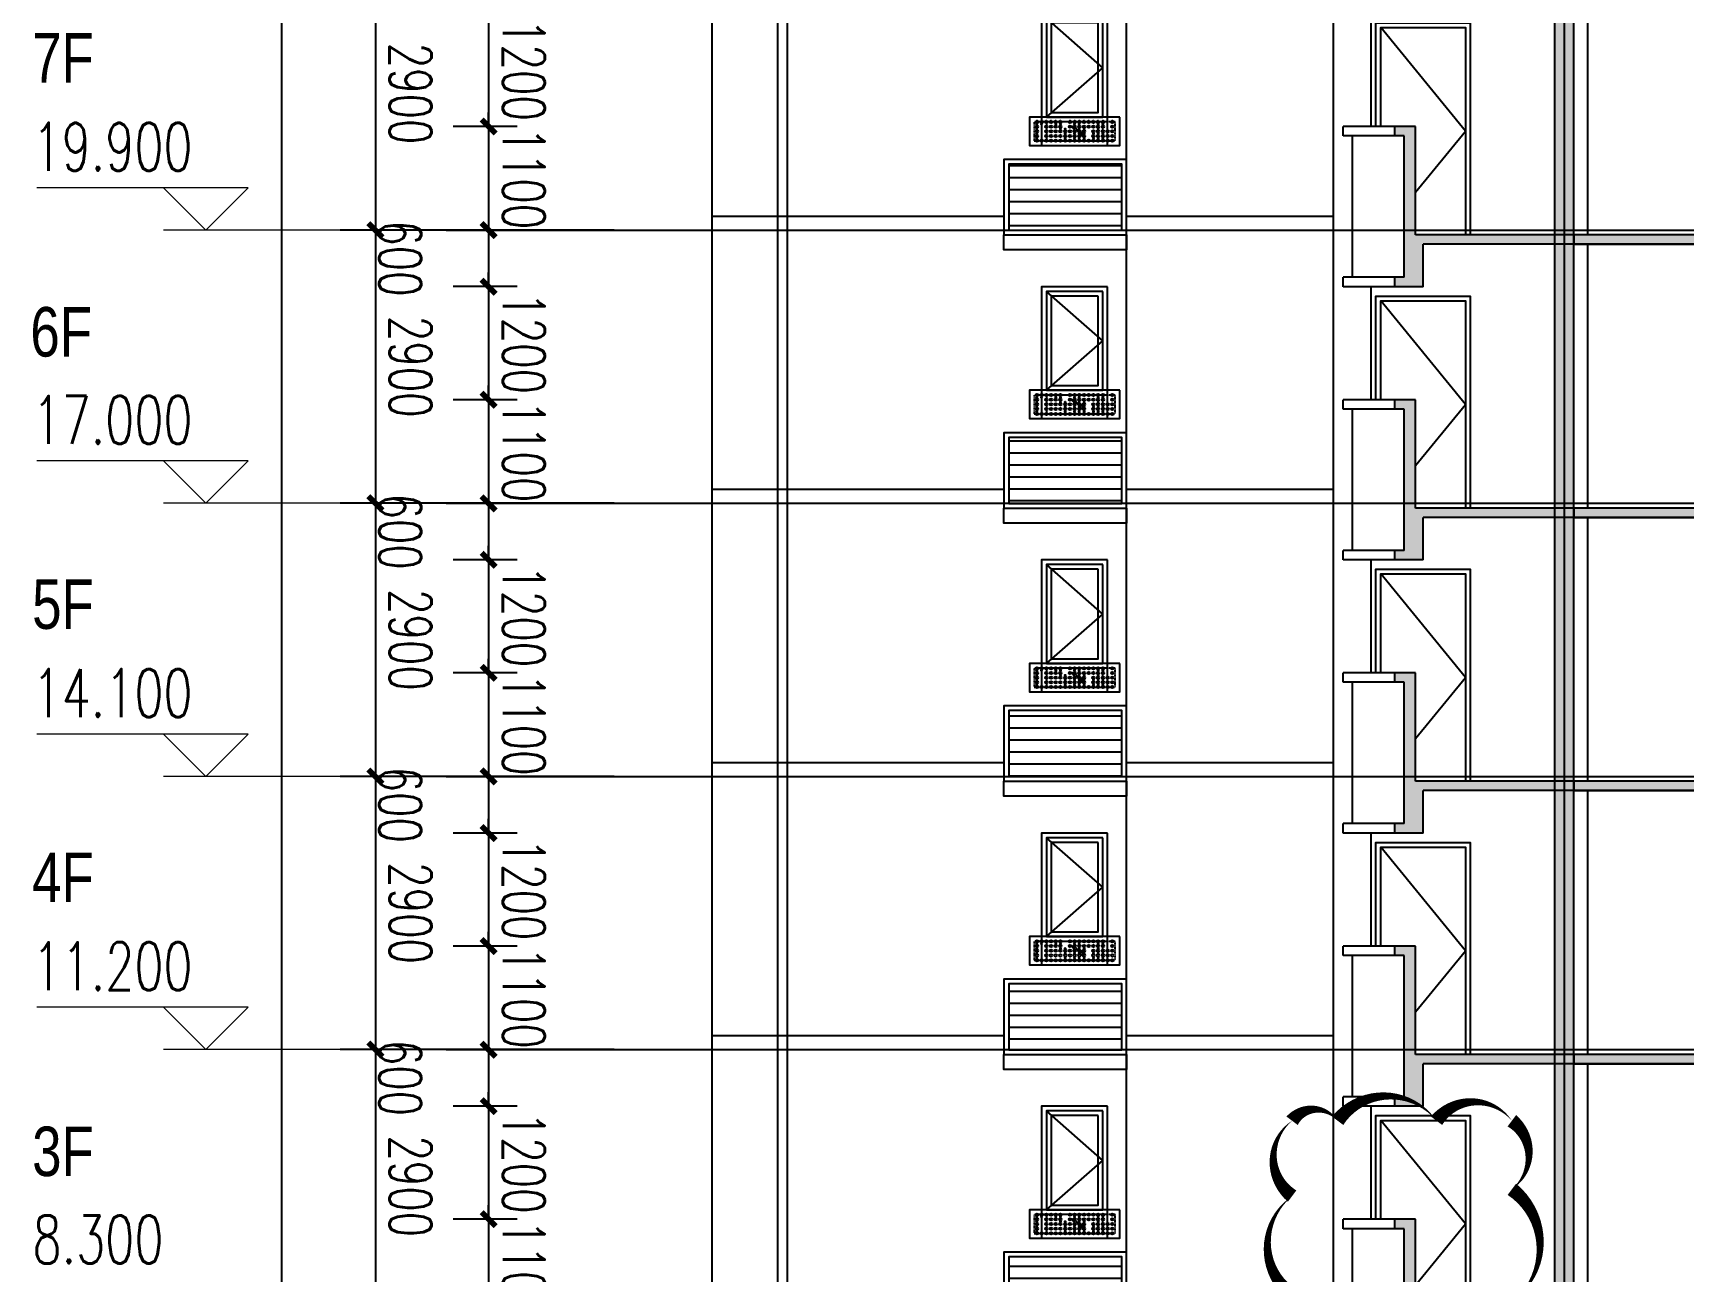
# Model space of a CAD drawing. Header units: millimetres. Extents: x 43 to 235305, y 0 to 139712.
# Drawn here: x 179896 to 197424, y 21548 to 34701 of the extents above; entities that cross this region are included whole.
import ezdxf

# ---------------------------------------------------------------- set-up
doc = ezdxf.new("R2010")
doc.units = ezdxf.units.MM
doc.linetypes.add('DASH', pattern=[0.35, 0.25, -0.1])
doc.linetypes.add('DOTE', pattern=[2.42, 2, -0.2, 0.02, -0.2])
for name, color, linetype in [('$0$A-DRWD', 4, 'Continuous'), ('A-AXIS', 1, 'DOTE'), ('A-AXIS-DIMS', 3, 'Continuous'), ('A-CLOS', 5, 'Continuous'), ('A-DRWD-DIMS', 144, 'Continuous'), ('A-ELEV-DRWD', 130, 'Continuous'), ('A-ELEV-HRAL', 165, 'Continuous'), ('A-ELEV-LINE', 30, 'Continuous'), ('A-ELEV-LINE1', 33, 'Continuous'), ('A-ELEV-LINE2', 55, 'Continuous'), ('A-ELEV-OPEN', 253, 'Continuous'), ('A-ELEV-PATT', 55, 'Continuous'), ('A-ELEV-SHUT', 215, 'Continuous'), ('A-HATH', 8, 'Continuous'), ('A-HATH1', 251, 'Continuous'), ('A-OVER', 21, 'Continuous'), ('A-ROOM-NAME', 255, 'Continuous'), ('A-WALL', 2, 'Continuous'), ('AXIS', 3, 'Continuous'), ('PUB_TEXT', 7, 'Continuous'), ('S_A-FLOR-STR', 3, 'Continuous'), ('S_STAIR', 2, 'Continuous'), ('Sun', 138, 'Continuous')]:
    doc.layers.add(name, color=color, linetype=linetype)
doc.layers.add('DIM_MODI', color=6, linetype='Continuous', plot=False)
doc.styles.add('_TCH_DIM', font='SIMPLEX', dxfattribs={"bigfont": 'GBCBIG'})
doc.styles.add('_TCH_DIM_T3', font='SIMPLEX', dxfattribs={"width": 0.705882, "bigfont": 'GBCBIG'})
doc.styles.add('ZBHZ', font='zbxw.shx', dxfattribs={"width": 0.7, "bigfont": 'zbhz.shx'})
doc.dimstyles.new('_TCH_ARCH&&150', dxfattribs={"dimtxt": 446.25, "dimasz": 150, "dimexe": 375, "dimexo": 450, "dimgap": 150, "dimtad": 1, "dimdec": 0, "dimzin": 0, "dimdsep": 46, "dimtxsty": '_TCH_DIM_T3', "dimblk": 'ARCHTICK', "dimcen": 0.09, "dimclrt": 7, "dimazin": 2, "dimtfac": 1, "dimtdec": 0, "dimtix": 1, "dimtmove": 2, "dimatfit": 3, "dimfxl": 1, "dimtolj": 1, "dimtzin": 0, "dimarcsym": 0})

# ---------------------------------------------------------------- blocks, each defined once
blk = doc.blocks.new('A$C72E812A2')
at = {"layer": 'A-ELEV-PATT'}
h = blk.add_hatch(dxfattribs=at)
h.set_pattern_fill('ANSI31', color=256, scale=80, angle=315, style=0)
h.set_pattern_definition([(360, (97521.56, -76693.15), (4e-14, 127), [])])
h.paths.add_polyline_path([(1250, 150), (50, 150), (50, 850), (1250, 850)])
at = {"layer": 'A-ELEV-LINE'}
blk.add_lwpolyline([(0, 100), (0, -60), (1300, -60), (1300, 100)], close=True, dxfattribs=at)
at = {"layer": 'A-ELEV-SHUT'}
for points in [[(1300, 100), (0, 100), (0, 900), (1300, 900)], [(1250, 150), (50, 150), (50, 850), (1250, 850)]]:
    blk.add_lwpolyline(points, close=True, dxfattribs=at)
blk = doc.blocks.new('GGGG')
at = {"layer": 'A-ELEV-OPEN'}
for p, q in [((-176, -227), (0, 0)), ((-128, -96), (-220, -215)), ((-48, -132), (44, -12))]:
    blk.add_line(p, q, dxfattribs=at)
blk = doc.blocks.new('A$C482258D9')
at = {"layer": '$0$A-DRWD', "linetype": 'DASH'}
for points in [[(650, -300), (1300, -300), (1300, 1000), (650, 1000)], [(700, -250), (1250, -250), (1250, 950), (700, 950)]]:
    blk.add_lwpolyline(points, close=True, dxfattribs=at)
at = {"layer": 'A-ELEV-HRAL'}
for p, q in [((600, 570), (1350, 570)), ((600, 550), (1350, 550)), ((640, 550), (640, -350)), ((660, 550), (660, -350)), ((770, 550), (770, -350)), ((790, 550), (790, -350)), ((900, 550), (900, -350)), ((920, 550), (920, -350)), ((1030, 550), (1030, -350)), ((1050, 550), (1050, -350)), ((1160, 550), (1160, -350)), ((1180, 550), (1180, -350)), ((1290, 550), (1290, -350)), ((1310, 550), (1310, -350))]:
    blk.add_line(p, q, dxfattribs=at)
at = {"layer": 'A-ELEV-LINE1', "linetype": 'DASH'}
blk.add_lwpolyline([(600, -350), (1350, -350), (1350, 1050), (600, 1050)], close=True, dxfattribs=at)
blk = doc.blocks.new('A$C26D120F1')
blk.add_circle((0, 0), 12.5)
blk = doc.blocks.new('A$C1EB953EE')
at = {"layer": 'Sun'}
for p, q in [((960, 250), (0, 250)), ((960, -50), (960, 250))]:
    blk.add_line(p, q, dxfattribs=at)
blk.add_lwpolyline([(960, 250), (0, 250), (0, -50), (960, -50)], close=True, dxfattribs=at)
at = {"layer": 'Sun', "color": 8, "linetype": 'DASH', "ltscale": 0.2}
blk.add_lwpolyline([(910, 200), (50, 200), (50, 0), (910, 0)], close=True, dxfattribs=at)
at = {"layer": 'Sun'}
for centre in [(80, 175), (130, 175), (280, 175), (330, 175), (480, 175), (530, 175), (730, 175), (780, 175), (80, 125), (80, 75), (80, 25), (330, 125), (380, 125), (380, 75), (380, 25), (480, 75), (480, 25), (530, 125), (530, 75), (530, 25), (580, 125), (580, 75), (580, 25), (680, 75), (680, 25), (730, 125), (730, 75), (730, 25), (780, 75), (780, 25)]:
    blk.add_circle(centre, 5, dxfattribs=at)
for p in [(80, 200), (130, 200), (180, 200), (230, 200), (280, 200), (330, 200), (430, 200), (480, 200), (530, 200), (580, 200), (630, 200), (680, 200), (730, 200), (780, 200), (880, 200), (80, 150), (80, 100), (80, 50), (80, 0), (130, 0), (180, 150), (180, 100), (180, 50), (180, 0), (230, 150), (230, 100), (230, 50), (230, 0), (280, 150), (280, 100), (280, 50), (280, 0), (330, 150), (330, 100), (330, 50), (330, 0), (380, 100), (380, 50), (380, 0), (430, 150), (430, 100), (430, 50), (430, 0), (480, 150), (480, 100), (480, 50), (480, 0), (530, 150), (530, 100), (530, 50), (530, 0), (580, 150), (580, 100), (580, 50), (580, 0), (630, 150), (630, 0), (680, 150), (680, 100), (680, 50), (680, 0), (730, 150), (730, 100), (730, 50), (730, 0), (780, 150), (780, 100), (780, 50), (780, 0), (830, 100), (830, 50), (830, 0), (880, 150), (880, 100), (880, 50), (880, 0)]:
    blk.add_blockref('A$C26D120F1', p, dxfattribs=at)
blk = doc.blocks.new('150pmbzd')
at = {"layer": 'A-HATH'}
for points in [[(923307, 4639), (922157, 4639), (922157, 4739), (923507, 4739), (923507, 4669), (923507, 4589), (923507, 4439), (923307, 4439)], [(923307, 1839), (923507, 1839), (923507, 2030), (923767, 2030), (923767, 2200), (924027, 2200), (924027, 2371), (924287, 2371), (924287, 2542), (924547, 2542), (924547, 2712), (924807, 2712), (924807, 2883), (925067, 2883), (925067, 3053), (925327, 3053), (925327, 3224), (925587, 3224), (925587, 3395), (925847, 3395), (925847, 3565), (926107, 3565), (926107, 3736), (926367, 3736), (926367, 3906), (926627, 3906), (926627, 4077), (926887, 4077), (926887, 4247), (927147, 4247), (927147, 4418), (927407, 4418), (927407, 4589), (927667, 4589), (927667, 4669), (927667, 4739), (927867, 4739), (927867, 4439), (927658, 4439), (923507, 1716), (923507, 1539), (923307, 1539)], [(927867, 4739), (929157, 4739), (929157, 4639), (927867, 4639)], [(929157, 4739), (929357, 4739), (929357, 1839), (929157, 1839)], [(930757, 1839), (930837, 1839), (930837, 2989), (931057, 2989), (931057, 2889), (930957, 2889), (930957, 1389), (931057, 1389), (931057, 1289), (930757, 1289)], [(920957, 1839), (923307, 1839), (923307, 1739), (920957, 1739)], [(930807, 1739), (927867, 1739), (927867, 1539), (927667, 1539), (927667, 1839), (930807, 1839)]]:
    blk.add_hatch(color=256, dxfattribs=at).paths.add_polyline_path(points)
at = {"layer": 'A-CLOS'}
for p, q in [((929357, 1839), (929357, 4739)), ((930837, 2989), (931057, 2989)), ((930837, 1839), (930837, 2989)), ((931057, 2889), (931057, 2989)), ((930957, 1389), (930957, 2889)), ((930957, 2889), (931057, 2889)), ((927667, 1839), (930837, 1839)), ((930757, 1289), (930757, 1739)), ((930757, 1289), (931057, 1289)), ((930957, 1389), (931057, 1389)), ((931057, 1289), (931057, 1389))]:
    blk.add_line(p, q, dxfattribs=at)
for points in [[(922157, 4639), (923307, 4639), (923307, 4439), (923507, 4439), (923507, 4739), (922157, 4739)], [(929157, 1839), (929157, 4739)], [(927667, 1839), (927667, 1539), (927867, 1539), (927867, 1739), (930757, 1739)]]:
    blk.add_lwpolyline(points, dxfattribs=at)
for points in [[(927867, 4739), (929157, 4739), (929157, 4639), (927867, 4639)], [(920957, 1839), (923307, 1839), (923307, 1739), (920957, 1739)]]:
    blk.add_lwpolyline(points, close=True, dxfattribs=at)
at = {"layer": 'A-ELEV-DRWD'}
blk.add_lwpolyline([(931207, 2989), (931207, 4039), (930307, 4039), (930307, 1839)], dxfattribs=at)
for points in [[(934157, 4139), (934757, 4139), (934757, 3089), (934157, 3089)], [(934207, 4089), (934707, 4089), (934707, 3139), (934207, 3139)], [(934157, 3039), (934757, 3039), (934757, 2839), (934157, 2839)]]:
    blk.add_lwpolyline(points, close=True, dxfattribs=at)
at = {"layer": 'A-ELEV-HRAL'}
for p, q in [((923313, 2876), (927665, 5690)), ((923346, 2825), (927697, 5639))]:
    blk.add_line(p, q, dxfattribs=at)
at = {"layer": 'A-ELEV-HRAL', "linetype": 'DASH'}
for p, q in [((927679, 2922), (923477, 5679)), ((927712, 2973), (923510, 5729))]:
    blk.add_line(p, q, dxfattribs=at)
at = {"layer": 'A-ELEV-HRAL'}
for centre, start, end in [((923494, 5704), 56.7308, 236.7308), ((927681, 5664), 302.8858, 122.8858), ((923329, 2851), 122.8858, 302.8858), ((927695, 2948), 236.7308, 56.7308)]:
    blk.add_arc(centre, 30, start, end, dxfattribs=at)
at = {"layer": 'A-ELEV-LINE1'}
for p, q in [((923507, 1839), (923507, 4439)), ((927667, 1839), (927667, 4439)), ((931307, 2989), (931307, 4189)), ((931707, 1289), (931707, 4189)), ((931057, 2989), (931607, 2989)), ((931607, 2889), (931607, 2989)), ((931057, 2889), (931607, 2889)), ((931507, 1389), (931507, 2889)), ((931057, 1389), (931607, 1389)), ((931057, 1289), (931607, 1289)), ((931607, 1289), (931607, 1389))]:
    blk.add_line(p, q, dxfattribs=at)
for points in [[(929007, 1839), (929007, 4639)], [(931257, 2989), (931257, 4089), (930257, 4089), (930257, 1839)]]:
    blk.add_lwpolyline(points, dxfattribs=at)
blk.add_lwpolyline([(934107, 4189), (934807, 4189), (934807, 2789), (934107, 2789)], close=True, dxfattribs=at)
at = {"layer": 'A-ELEV-LINE2'}
for p, q in [((933907, 2039), (931707, 2039)), ((938307, 2039), (935207, 2039))]:
    blk.add_line(p, q, dxfattribs=at)
at = {"layer": 'A-ELEV-OPEN'}
for points in [[(930837, 2291), (930307, 2939), (931207, 4039)], [(934757, 3089), (934157, 3614), (934757, 4139)]]:
    blk.add_lwpolyline(points, dxfattribs=at)
at = {"layer": 'A-WALL'}
blk.add_line((922157, 4639), (922157, 1839), dxfattribs=at)
blk.add_lwpolyline([(921957, 1839), (921957, 4639)], dxfattribs=at)
at = {"layer": 'S_A-FLOR-STR', "linetype": 'DASH', "ltscale": 0.5}
blk.add_lwpolyline([(927667, 1839), (927667, 2030), (927407, 2030), (927407, 2200), (927147, 2200), (927147, 2371), (926887, 2371), (926887, 2542), (926627, 2542), (926627, 2712), (926367, 2712), (926367, 2883), (926107, 2883), (926107, 3053), (925847, 3053), (925847, 3224), (925587, 3224), (925587, 3395), (925327, 3395), (925327, 3565), (925067, 3565), (925067, 3736), (924807, 3736), (924807, 3906), (924547, 3906), (924547, 4077), (924287, 4077), (924287, 4247), (924027, 4247), (924027, 4418), (923767, 4418), (923767, 4589), (923507, 4589)], dxfattribs=at)
at = {"layer": 'S_A-FLOR-STR', "linetype": 'DASH'}
blk.add_lwpolyline([(923507, 4439), (923516, 4439), (927667, 1716)], dxfattribs=at)
at = {"layer": 'S_STAIR'}
blk.add_line((927797, 1839), (929157, 1839), dxfattribs=at)
blk.add_lwpolyline([(923307, 1839), (923507, 1839), (923507, 2030), (923767, 2030), (923767, 2200), (924027, 2200), (924027, 2371), (924287, 2371), (924287, 2542), (924547, 2542), (924547, 2712), (924807, 2712), (924807, 2883), (925067, 2883), (925067, 3053), (925327, 3053), (925327, 3224), (925587, 3224), (925587, 3395), (925847, 3395), (925847, 3565), (926107, 3565), (926107, 3736), (926367, 3736), (926367, 3906), (926627, 3906), (926627, 4077), (926887, 4077), (926887, 4247), (927147, 4247), (927147, 4418), (927407, 4418), (927407, 4589), (927667, 4589), (927667, 4669), (927667, 4739), (927867, 4739), (927867, 4439), (927658, 4439), (923507, 1716), (923507, 1539), (923307, 1539), (923307, 1839)], dxfattribs=at)
at = {"layer": 'A-ELEV-OPEN', "xscale": 0.5, "yscale": 0.5, "zscale": 0.5}
blk.add_blockref('GGGG', (934467, 2999), dxfattribs=at)
at = {"layer": 'A-HATH1'}
blk.add_blockref('A$C72E812A2', (933907, 1739), dxfattribs=at)
at = {"layer": 'A-OVER'}
blk.add_blockref('A$C482258D9', (922907, 2789), dxfattribs=at)
at = {"layer": 'Sun', "xscale": -1}
blk.add_blockref('A$C1EB953EE', (934937, 2839), dxfattribs=at)
blk = doc.blocks.new('_ArchTick')
at = {"color": 0, "linetype": 'ByBlock', "const_width": 0.4}
blk.add_lwpolyline([(-0.5, -0.5), (0.5, 0.5)], dxfattribs=at)
blk = doc.blocks.new('*D3967')
at = {"layer": 'A-AXIS-DIMS', "color": 0, "lineweight": -2, "transparency": 16777216}
for p, q in [((186067, 23908), (183156, 23908)), ((183531, 23908), (183531, 21008)), ((186067, 21008), (183156, 21008))]:
    blk.add_line(p, q, dxfattribs=at)
at = {"layer": 'Defpoints', "color": 0, "transparency": 16777216}
for p in [(186517, 23908), (183531, 21008), (186517, 21008)]:
    blk.add_point(p, dxfattribs=at)
at = {"layer": 'A-AXIS-DIMS', "color": 0, "lineweight": -2, "transparency": 16777216, "xscale": 150, "yscale": 150, "zscale": 150}
for p, rotation in [((183531, 23908), 90.00053837459261), ((183531, 21008), 270.0005383745926)]:
    blk.add_blockref('_ArchTick', p, dxfattribs=dict(at, rotation=rotation))
at = {"layer": 'A-AXIS-DIMS', "color": 7, "transparency": 16777216, "insert": (183904, 22458), "char_height": 446.2, "attachment_point": 5, "rotation": 270.0005, "style": '_TCH_DIM_T3'}
blk.add_mtext('\\A1;2900', dxfattribs=at)
blk = doc.blocks.new('*D3968')
at = {"layer": 'A-AXIS-DIMS', "color": 0, "lineweight": -2, "transparency": 16777216}
for p, q in [((186067, 26808), (183156, 26808)), ((183531, 26808), (183531, 23908)), ((186067, 23908), (183156, 23908))]:
    blk.add_line(p, q, dxfattribs=at)
at = {"layer": 'Defpoints', "color": 0, "transparency": 16777216}
for p in [(186517, 26808), (183531, 23908), (186517, 23908)]:
    blk.add_point(p, dxfattribs=at)
at = {"layer": 'A-AXIS-DIMS', "color": 0, "lineweight": -2, "transparency": 16777216, "xscale": 150, "yscale": 150, "zscale": 150}
for p, rotation in [((183531, 26808), 90.00053837459384), ((183531, 23908), 270.0005383745939)]:
    blk.add_blockref('_ArchTick', p, dxfattribs=dict(at, rotation=rotation))
at = {"layer": 'A-AXIS-DIMS', "color": 7, "transparency": 16777216, "insert": (183904, 25358), "char_height": 446.2, "attachment_point": 5, "rotation": 270.0005, "style": '_TCH_DIM_T3'}
blk.add_mtext('\\A1;2900', dxfattribs=at)
blk = doc.blocks.new('*D3969')
at = {"layer": 'A-AXIS-DIMS', "color": 0, "lineweight": -2, "transparency": 16777216}
for p, q in [((186067, 29708), (183156, 29708)), ((183531, 29708), (183531, 26808)), ((186067, 26808), (183156, 26808))]:
    blk.add_line(p, q, dxfattribs=at)
at = {"layer": 'Defpoints', "color": 0, "transparency": 16777216}
for p in [(186517, 29708), (183531, 26808), (186517, 26808)]:
    blk.add_point(p, dxfattribs=at)
at = {"layer": 'A-AXIS-DIMS', "color": 0, "lineweight": -2, "transparency": 16777216, "xscale": 150, "yscale": 150, "zscale": 150}
for p, rotation in [((183531, 29708), 90.00053837459261), ((183531, 26808), 270.0005383745926)]:
    blk.add_blockref('_ArchTick', p, dxfattribs=dict(at, rotation=rotation))
at = {"layer": 'A-AXIS-DIMS', "color": 7, "transparency": 16777216, "insert": (183904, 28258), "char_height": 446.2, "attachment_point": 5, "rotation": 270.0005, "style": '_TCH_DIM_T3'}
blk.add_mtext('\\A1;2900', dxfattribs=at)
blk = doc.blocks.new('*D3970')
at = {"layer": 'A-AXIS-DIMS', "color": 0, "lineweight": -2, "transparency": 16777216}
for p, q in [((186067, 32608), (183156, 32608)), ((183531, 32608), (183531, 29708)), ((186067, 29708), (183156, 29708))]:
    blk.add_line(p, q, dxfattribs=at)
at = {"layer": 'Defpoints', "color": 0, "transparency": 16777216}
for p in [(186517, 32608), (183531, 29708), (186517, 29708)]:
    blk.add_point(p, dxfattribs=at)
at = {"layer": 'A-AXIS-DIMS', "color": 0, "lineweight": -2, "transparency": 16777216, "xscale": 150, "yscale": 150, "zscale": 150}
for p, rotation in [((183531, 32608), 90.00053837459261), ((183531, 29708), 270.0005383745926)]:
    blk.add_blockref('_ArchTick', p, dxfattribs=dict(at, rotation=rotation))
at = {"layer": 'A-AXIS-DIMS', "color": 7, "transparency": 16777216, "insert": (183904, 31158), "char_height": 446.2, "attachment_point": 5, "rotation": 270.0005, "style": '_TCH_DIM_T3'}
blk.add_mtext('\\A1;2900', dxfattribs=at)
blk = doc.blocks.new('*D3971')
at = {"layer": 'A-AXIS-DIMS', "color": 0, "lineweight": -2, "transparency": 16777216}
for p, q in [((186067, 35508), (183156, 35508)), ((183531, 35508), (183531, 32608)), ((186067, 32608), (183156, 32608))]:
    blk.add_line(p, q, dxfattribs=at)
at = {"layer": 'Defpoints', "color": 0, "transparency": 16777216}
for p in [(186517, 35508), (183531, 32608), (186517, 32608)]:
    blk.add_point(p, dxfattribs=at)
at = {"layer": 'A-AXIS-DIMS', "color": 0, "lineweight": -2, "transparency": 16777216, "xscale": 150, "yscale": 150, "zscale": 150}
for p, rotation in [((183531, 35508), 90.00053837459261), ((183531, 32608), 270.0005383745926)]:
    blk.add_blockref('_ArchTick', p, dxfattribs=dict(at, rotation=rotation))
at = {"layer": 'A-AXIS-DIMS', "color": 7, "transparency": 16777216, "insert": (183904, 34058), "char_height": 446.2, "attachment_point": 5, "rotation": 270.0005, "style": '_TCH_DIM_T3'}
blk.add_mtext('\\A1;2900', dxfattribs=at)
blk = doc.blocks.new('*D4009')
at = {"layer": 'A-AXIS-DIMS', "color": 0, "lineweight": -2, "transparency": 16777216}
for p, q in [((185498, 131208), (182157, 131208)), ((182532, 131208), (182533, 12558)), ((185499, 12558), (182158, 12558))]:
    blk.add_line(p, q, dxfattribs=at)
at = {"layer": 'Defpoints', "color": 0, "transparency": 16777216}
for p in [(185948, 131208), (182533, 12558), (185949, 12558)]:
    blk.add_point(p, dxfattribs=at)
at = {"layer": 'A-AXIS-DIMS', "color": 0, "lineweight": -2, "transparency": 16777216, "xscale": 150, "yscale": 150, "zscale": 150}
for p, rotation in [((182532, 131208), 90.000509565341), ((182533, 12558), 270.000509565341)]:
    blk.add_blockref('_ArchTick', p, dxfattribs=dict(at, rotation=rotation))
at = {"layer": 'A-AXIS-DIMS', "color": 7, "transparency": 16777216, "insert": (182906, 71883), "char_height": 446.2, "attachment_point": 5, "rotation": 270.0005, "style": '_TCH_DIM_T3'}
blk.add_mtext('\\A1;118650', dxfattribs=at)
blk = doc.blocks.new('*D3028')
at = {"layer": 'A-DRWD-DIMS', "color": 0, "lineweight": -2, "transparency": 16777216}
for p, q in [((185037, 22108), (184358, 22108)), ((184733, 22108), (184733, 22258)), ((184733, 22108), (184733, 21008)), ((185037, 21008), (184358, 21008)), ((184733, 21008), (184733, 20858))]:
    blk.add_line(p, q, dxfattribs=at)
at = {"layer": 'Defpoints', "color": 0, "transparency": 16777216}
for p in [(185487, 22108), (184733, 21008), (185487, 21008)]:
    blk.add_point(p, dxfattribs=at)
at = {"layer": 'A-DRWD-DIMS', "color": 0, "lineweight": -2, "transparency": 16777216, "xscale": 150, "yscale": 150, "zscale": 150}
for p, rotation in [((184733, 22108), 270.0006330737318), ((184733, 21008), 90.00063307373175)]:
    blk.add_blockref('_ArchTick', p, dxfattribs=dict(at, rotation=rotation))
at = {"layer": 'A-DRWD-DIMS', "color": 7, "transparency": 16777216, "insert": (185106, 21558), "char_height": 446.2, "attachment_point": 5, "rotation": 270.0006, "style": '_TCH_DIM_T3'}
blk.add_mtext('\\A1;1100', dxfattribs=at)
blk = doc.blocks.new('*D3029')
at = {"layer": 'A-DRWD-DIMS', "color": 0, "lineweight": -2, "transparency": 16777216}
for p, q in [((184733, 23308), (184733, 23458)), ((185037, 23308), (184358, 23308)), ((184733, 23308), (184733, 22108)), ((185037, 22108), (184358, 22108)), ((184733, 22108), (184733, 21958))]:
    blk.add_line(p, q, dxfattribs=at)
at = {"layer": 'Defpoints', "color": 0, "transparency": 16777216}
for p in [(185487, 23308), (184733, 22108), (185487, 22108)]:
    blk.add_point(p, dxfattribs=at)
at = {"layer": 'A-DRWD-DIMS', "color": 0, "lineweight": -2, "transparency": 16777216, "xscale": 150, "yscale": 150, "zscale": 150}
for p, rotation in [((184733, 23308), 270.0006330737313), ((184733, 22108), 90.00063307373124)]:
    blk.add_blockref('_ArchTick', p, dxfattribs=dict(at, rotation=rotation))
at = {"layer": 'A-DRWD-DIMS', "color": 7, "transparency": 16777216, "insert": (185106, 22708), "char_height": 446.2, "attachment_point": 5, "rotation": 270.0006, "style": '_TCH_DIM_T3'}
blk.add_mtext('\\A1;1200', dxfattribs=at)
blk = doc.blocks.new('*D3030')
at = {"layer": 'A-DRWD-DIMS', "color": 0, "lineweight": -2, "transparency": 16777216}
for p, q in [((185037, 23908), (184358, 23908)), ((184733, 23908), (184733, 23308)), ((185037, 23308), (184358, 23308))]:
    blk.add_line(p, q, dxfattribs=at)
at = {"layer": 'Defpoints', "color": 0, "transparency": 16777216}
for p in [(185487, 23908), (184733, 23308), (185487, 23308)]:
    blk.add_point(p, dxfattribs=at)
at = {"layer": 'A-DRWD-DIMS', "color": 0, "lineweight": -2, "transparency": 16777216, "xscale": 150, "yscale": 150, "zscale": 150}
for p, rotation in [((184733, 23908), 90.00063307372568), ((184733, 23308), 270.0006330737257)]:
    blk.add_blockref('_ArchTick', p, dxfattribs=dict(at, rotation=rotation))
at = {"layer": 'A-DRWD-DIMS', "color": 7, "transparency": 16777216, "insert": (183795, 23608), "char_height": 446.2, "attachment_point": 5, "rotation": 270.0006, "style": '_TCH_DIM_T3'}
blk.add_mtext('\\A1;600', dxfattribs=at)
blk = doc.blocks.new('*D3031')
at = {"layer": 'A-DRWD-DIMS', "color": 0, "lineweight": -2, "transparency": 16777216}
for p, q in [((184733, 25008), (184733, 25158)), ((185037, 25008), (184358, 25008)), ((184733, 25008), (184733, 23908)), ((185037, 23908), (184358, 23908)), ((184733, 23908), (184733, 23758))]:
    blk.add_line(p, q, dxfattribs=at)
at = {"layer": 'Defpoints', "color": 0, "transparency": 16777216}
for p in [(185487, 25008), (184733, 23908), (185487, 23908)]:
    blk.add_point(p, dxfattribs=at)
at = {"layer": 'A-DRWD-DIMS', "color": 0, "lineweight": -2, "transparency": 16777216, "xscale": 150, "yscale": 150, "zscale": 150}
for p, rotation in [((184733, 25008), 270.0006330737318), ((184733, 23908), 90.00063307373175)]:
    blk.add_blockref('_ArchTick', p, dxfattribs=dict(at, rotation=rotation))
at = {"layer": 'A-DRWD-DIMS', "color": 7, "transparency": 16777216, "insert": (185106, 24458), "char_height": 446.2, "attachment_point": 5, "rotation": 270.0006, "style": '_TCH_DIM_T3'}
blk.add_mtext('\\A1;1100', dxfattribs=at)
blk = doc.blocks.new('*D3032')
at = {"layer": 'A-DRWD-DIMS', "color": 0, "lineweight": -2, "transparency": 16777216}
for p, q in [((184733, 26208), (184733, 26358)), ((185037, 26208), (184358, 26208)), ((184733, 26208), (184733, 25008)), ((185037, 25008), (184358, 25008)), ((184733, 25008), (184733, 24858))]:
    blk.add_line(p, q, dxfattribs=at)
at = {"layer": 'Defpoints', "color": 0, "transparency": 16777216}
for p in [(185487, 26208), (184733, 25008), (185487, 25008)]:
    blk.add_point(p, dxfattribs=at)
at = {"layer": 'A-DRWD-DIMS', "color": 0, "lineweight": -2, "transparency": 16777216, "xscale": 150, "yscale": 150, "zscale": 150}
for p, rotation in [((184733, 26208), 270.0006330737313), ((184733, 25008), 90.00063307373124)]:
    blk.add_blockref('_ArchTick', p, dxfattribs=dict(at, rotation=rotation))
at = {"layer": 'A-DRWD-DIMS', "color": 7, "transparency": 16777216, "insert": (185106, 25608), "char_height": 446.2, "attachment_point": 5, "rotation": 270.0006, "style": '_TCH_DIM_T3'}
blk.add_mtext('\\A1;1200', dxfattribs=at)
blk = doc.blocks.new('*D3033')
at = {"layer": 'A-DRWD-DIMS', "color": 0, "lineweight": -2, "transparency": 16777216}
for p, q in [((185037, 26808), (184358, 26808)), ((184733, 26808), (184733, 26208)), ((185037, 26208), (184358, 26208))]:
    blk.add_line(p, q, dxfattribs=at)
at = {"layer": 'Defpoints', "color": 0, "transparency": 16777216}
for p in [(185487, 26808), (184733, 26208), (185487, 26208)]:
    blk.add_point(p, dxfattribs=at)
at = {"layer": 'A-DRWD-DIMS', "color": 0, "lineweight": -2, "transparency": 16777216, "xscale": 150, "yscale": 150, "zscale": 150}
for p, rotation in [((184733, 26808), 90.00063307373124), ((184733, 26208), 270.0006330737313)]:
    blk.add_blockref('_ArchTick', p, dxfattribs=dict(at, rotation=rotation))
at = {"layer": 'A-DRWD-DIMS', "color": 7, "transparency": 16777216, "insert": (183795, 26508), "char_height": 446.2, "attachment_point": 5, "rotation": 270.0006, "style": '_TCH_DIM_T3'}
blk.add_mtext('\\A1;600', dxfattribs=at)
blk = doc.blocks.new('*D3034')
at = {"layer": 'A-DRWD-DIMS', "color": 0, "lineweight": -2, "transparency": 16777216}
for p, q in [((184733, 27908), (184733, 28058)), ((185037, 27908), (184358, 27908)), ((184733, 27908), (184733, 26808)), ((185037, 26808), (184358, 26808)), ((184733, 26808), (184733, 26658))]:
    blk.add_line(p, q, dxfattribs=at)
at = {"layer": 'Defpoints', "color": 0, "transparency": 16777216}
for p in [(185487, 27908), (184733, 26808), (185487, 26808)]:
    blk.add_point(p, dxfattribs=at)
at = {"layer": 'A-DRWD-DIMS', "color": 0, "lineweight": -2, "transparency": 16777216, "xscale": 150, "yscale": 150, "zscale": 150}
for p, rotation in [((184733, 27908), 270.0006330737318), ((184733, 26808), 90.00063307373175)]:
    blk.add_blockref('_ArchTick', p, dxfattribs=dict(at, rotation=rotation))
at = {"layer": 'A-DRWD-DIMS', "color": 7, "transparency": 16777216, "insert": (185106, 27358), "char_height": 446.2, "attachment_point": 5, "rotation": 270.0006, "style": '_TCH_DIM_T3'}
blk.add_mtext('\\A1;1100', dxfattribs=at)
blk = doc.blocks.new('*D3035')
at = {"layer": 'A-DRWD-DIMS', "color": 0, "lineweight": -2, "transparency": 16777216}
for p, q in [((185037, 29108), (184358, 29108)), ((184733, 29108), (184733, 29258)), ((184733, 29108), (184733, 27908)), ((185037, 27908), (184358, 27908)), ((184733, 27908), (184733, 27758))]:
    blk.add_line(p, q, dxfattribs=at)
at = {"layer": 'Defpoints', "color": 0, "transparency": 16777216}
for p in [(185487, 29108), (184733, 27908), (185487, 27908)]:
    blk.add_point(p, dxfattribs=at)
at = {"layer": 'A-DRWD-DIMS', "color": 0, "lineweight": -2, "transparency": 16777216, "xscale": 150, "yscale": 150, "zscale": 150}
for p, rotation in [((184733, 29108), 270.0006330737285), ((184733, 27908), 90.0006330737285)]:
    blk.add_blockref('_ArchTick', p, dxfattribs=dict(at, rotation=rotation))
at = {"layer": 'A-DRWD-DIMS', "color": 7, "transparency": 16777216, "insert": (185106, 28508), "char_height": 446.2, "attachment_point": 5, "rotation": 270.0006, "style": '_TCH_DIM_T3'}
blk.add_mtext('\\A1;1200', dxfattribs=at)
blk = doc.blocks.new('*D3036')
at = {"layer": 'A-DRWD-DIMS', "color": 0, "lineweight": -2, "transparency": 16777216}
for p, q in [((185037, 29708), (184358, 29708)), ((184733, 29708), (184733, 29108)), ((185037, 29108), (184358, 29108))]:
    blk.add_line(p, q, dxfattribs=at)
at = {"layer": 'Defpoints', "color": 0, "transparency": 16777216}
for p in [(185487, 29708), (184733, 29108), (185487, 29108)]:
    blk.add_point(p, dxfattribs=at)
at = {"layer": 'A-DRWD-DIMS', "color": 0, "lineweight": -2, "transparency": 16777216, "xscale": 150, "yscale": 150, "zscale": 150}
for p, rotation in [((184733, 29708), 90.00063307373124), ((184733, 29108), 270.0006330737313)]:
    blk.add_blockref('_ArchTick', p, dxfattribs=dict(at, rotation=rotation))
at = {"layer": 'A-DRWD-DIMS', "color": 7, "transparency": 16777216, "insert": (183795, 29408), "char_height": 446.2, "attachment_point": 5, "rotation": 270.0006, "style": '_TCH_DIM_T3'}
blk.add_mtext('\\A1;600', dxfattribs=at)
blk = doc.blocks.new('*D3037')
at = {"layer": 'A-DRWD-DIMS', "color": 0, "lineweight": -2, "transparency": 16777216}
for p, q in [((184733, 30808), (184733, 30958)), ((185037, 30808), (184358, 30808)), ((184733, 30808), (184733, 29708)), ((185037, 29708), (184358, 29708)), ((184733, 29708), (184733, 29558))]:
    blk.add_line(p, q, dxfattribs=at)
at = {"layer": 'Defpoints', "color": 0, "transparency": 16777216}
for p in [(185487, 30808), (184733, 29708), (185487, 29708)]:
    blk.add_point(p, dxfattribs=at)
at = {"layer": 'A-DRWD-DIMS', "color": 0, "lineweight": -2, "transparency": 16777216, "xscale": 150, "yscale": 150, "zscale": 150}
for p, rotation in [((184733, 30808), 270.0006330737318), ((184733, 29708), 90.00063307373175)]:
    blk.add_blockref('_ArchTick', p, dxfattribs=dict(at, rotation=rotation))
at = {"layer": 'A-DRWD-DIMS', "color": 7, "transparency": 16777216, "insert": (185106, 30258), "char_height": 446.2, "attachment_point": 5, "rotation": 270.0006, "style": '_TCH_DIM_T3'}
blk.add_mtext('\\A1;1100', dxfattribs=at)
blk = doc.blocks.new('*D3038')
at = {"layer": 'A-DRWD-DIMS', "color": 0, "lineweight": -2, "transparency": 16777216}
for p, q in [((184733, 32008), (184733, 32158)), ((185037, 32008), (184358, 32008)), ((184733, 32008), (184733, 30808)), ((185037, 30808), (184358, 30808)), ((184733, 30808), (184733, 30658))]:
    blk.add_line(p, q, dxfattribs=at)
at = {"layer": 'Defpoints', "color": 0, "transparency": 16777216}
for p in [(185487, 32008), (184733, 30808), (185487, 30808)]:
    blk.add_point(p, dxfattribs=at)
at = {"layer": 'A-DRWD-DIMS', "color": 0, "lineweight": -2, "transparency": 16777216, "xscale": 150, "yscale": 150, "zscale": 150}
for p, rotation in [((184733, 32008), 270.0006330737313), ((184733, 30808), 90.00063307373124)]:
    blk.add_blockref('_ArchTick', p, dxfattribs=dict(at, rotation=rotation))
at = {"layer": 'A-DRWD-DIMS', "color": 7, "transparency": 16777216, "insert": (185106, 31408), "char_height": 446.2, "attachment_point": 5, "rotation": 270.0006, "style": '_TCH_DIM_T3'}
blk.add_mtext('\\A1;1200', dxfattribs=at)
blk = doc.blocks.new('*D3039')
at = {"layer": 'A-DRWD-DIMS', "color": 0, "lineweight": -2, "transparency": 16777216}
for p, q in [((185037, 32608), (184358, 32608)), ((184733, 32608), (184733, 32008)), ((185037, 32008), (184358, 32008))]:
    blk.add_line(p, q, dxfattribs=at)
at = {"layer": 'Defpoints', "color": 0, "transparency": 16777216}
for p in [(185487, 32608), (184733, 32008), (185487, 32008)]:
    blk.add_point(p, dxfattribs=at)
at = {"layer": 'A-DRWD-DIMS', "color": 0, "lineweight": -2, "transparency": 16777216, "xscale": 150, "yscale": 150, "zscale": 150}
for p, rotation in [((184733, 32608), 90.00063307373124), ((184733, 32008), 270.0006330737313)]:
    blk.add_blockref('_ArchTick', p, dxfattribs=dict(at, rotation=rotation))
at = {"layer": 'A-DRWD-DIMS', "color": 7, "transparency": 16777216, "insert": (183795, 32308), "char_height": 446.2, "attachment_point": 5, "rotation": 270.0006, "style": '_TCH_DIM_T3'}
blk.add_mtext('\\A1;600', dxfattribs=at)
blk = doc.blocks.new('*D3040')
at = {"layer": 'A-DRWD-DIMS', "color": 0, "lineweight": -2, "transparency": 16777216}
for p, q in [((184733, 33708), (184733, 33858)), ((185037, 33708), (184358, 33708)), ((184733, 33708), (184733, 32608)), ((185037, 32608), (184358, 32608)), ((184733, 32608), (184733, 32458))]:
    blk.add_line(p, q, dxfattribs=at)
at = {"layer": 'Defpoints', "color": 0, "transparency": 16777216}
for p in [(185487, 33708), (184733, 32608), (185487, 32608)]:
    blk.add_point(p, dxfattribs=at)
at = {"layer": 'A-DRWD-DIMS', "color": 0, "lineweight": -2, "transparency": 16777216, "xscale": 150, "yscale": 150, "zscale": 150}
for p, rotation in [((184733, 33708), 270.0006330737287), ((184733, 32608), 90.00063307372876)]:
    blk.add_blockref('_ArchTick', p, dxfattribs=dict(at, rotation=rotation))
at = {"layer": 'A-DRWD-DIMS', "color": 7, "transparency": 16777216, "insert": (185106, 33158), "char_height": 446.2, "attachment_point": 5, "rotation": 270.0006, "style": '_TCH_DIM_T3'}
blk.add_mtext('\\A1;1100', dxfattribs=at)
blk = doc.blocks.new('*D3041')
at = {"layer": 'A-DRWD-DIMS', "color": 0, "lineweight": -2, "transparency": 16777216}
for p, q in [((184733, 34908), (184733, 35058)), ((185037, 34908), (184358, 34908)), ((184733, 34908), (184733, 33708)), ((185037, 33708), (184358, 33708)), ((184733, 33708), (184733, 33558))]:
    blk.add_line(p, q, dxfattribs=at)
at = {"layer": 'Defpoints', "color": 0, "transparency": 16777216}
for p in [(185487, 34908), (184733, 33708), (185487, 33708)]:
    blk.add_point(p, dxfattribs=at)
at = {"layer": 'A-DRWD-DIMS', "color": 0, "lineweight": -2, "transparency": 16777216, "xscale": 150, "yscale": 150, "zscale": 150}
for p, rotation in [((184733, 34908), 270.0006330737313), ((184733, 33708), 90.00063307373124)]:
    blk.add_blockref('_ArchTick', p, dxfattribs=dict(at, rotation=rotation))
at = {"layer": 'A-DRWD-DIMS', "color": 7, "transparency": 16777216, "insert": (185106, 34308), "char_height": 446.2, "attachment_point": 5, "rotation": 270.0006, "style": '_TCH_DIM_T3'}
blk.add_mtext('\\A1;1200', dxfattribs=at)

msp = doc.modelspace()

# ---------------------------------------------------------------- linework, layer by layer
at = {"layer": 'A-AXIS'}
for p, q in [((187805, 4158), (187803.8, 139624.3)), ((196155, 4008), (196153.8, 138658)), ((184280.7, 32608), (218563.8, 32608)), ((184280.7, 29708), (218563.8, 29708)), ((184280.7, 26808), (218563.8, 26808)), ((184280.7, 23908), (218563.8, 23908))]:
    msp.add_line(p, q, dxfattribs=at)
at = {"layer": 'A-ELEV-LINE1'}
for p, q in [((191503.8, 16858), (191503.8, 132658)), ((187103.8, 131758), (187103.8, 12558)), ((187903.8, 131758), (187903.8, 12558))]:
    msp.add_line(p, q, dxfattribs=at)
at = {"layer": 'AXIS', "lineweight": 0}
for p, q in [((182180.3, 33058), (179936.3, 33058)), ((181730.3, 32608), (181280.3, 33058)), ((181730.3, 32608), (182180.3, 33058)), ((184508.8, 32608), (181280.3, 32608)), ((182180.3, 30158), (179936.3, 30158)), ((181730.3, 29708), (181280.3, 30158)), ((181730.3, 29708), (182180.3, 30158)), ((184508.8, 29708), (181280.3, 29708)), ((182180.3, 27258), (179936.3, 27258)), ((181730.3, 26808), (181280.3, 27258)), ((181730.3, 26808), (182180.3, 27258)), ((184508.8, 26808), (181280.3, 26808)), ((182180.3, 24358), (179936.3, 24358)), ((181730.3, 23908), (181280.3, 24358)), ((181730.3, 23908), (182180.3, 24358)), ((184508.8, 23908), (181280.3, 23908))]:
    msp.add_line(p, q, dxfattribs=at)
at = {"layer": 'DIM_MODI', "lineweight": 0}
msp.add_lwpolyline([(193263.6, 23153.6, 0, 150, 0.5), (193263.6, 22353.6, 0, 150, 0.5), (193263.6, 21303.6, 0, 150, 0.5), (193263.6, 20403.6, 0, 150, 0.5), (193263.6, 19753.6, 0, 150, 0.5), (193263.6, 19153.6, 0, 150, 0.5), (193263.6, 18353.6, 0, 150, 0.5), (193263.6, 17403.6, 0, 150, 0.5), (193263.6, 16676.1, 0, 150, 0.5), (194063.6, 16676.1, 0, 150, 0.5), (194713.6, 16676.1, 0, 150, 0.5), (195596.7, 16676.1, 0, 150, 0.5), (195596.7, 17876.1, 0, 150, 0.5), (195596.7, 18626.1, 0, 150, 0.5), (195596.7, 19676.1, 0, 150, 0.5), (195596.7, 20576.1, 0, 150, 0.5), (195596.7, 21226.1, 0, 150, 0.5), (195596.7, 22426.1, 0, 150, 0.5), (195596.7, 23153.6, 0, 150, 0.5), (194796.7, 23153.6, 0, 150, 0.5), (193746.7, 23153.6, 0, 150, 0.5)], format="xyseb", close=True, dxfattribs=at)

# ---------------------------------------------------------------- block references
at = {"layer": 'A-ELEV-HRAL', "xscale": -1}
msp.add_blockref('150pmbzd', (1125411.3, 19118.7), dxfattribs=at)
at = {"layer": 'A-ELEV-LINE1', "xscale": -1}
for p in [(1125411.3, 30718.7), (1125411.3, 27818.7), (1125411.3, 24918.7), (1125411.3, 22018.7)]:
    msp.add_blockref('150pmbzd', p, dxfattribs=at)

# ---------------------------------------------------------------- texts
at = {"layer": 'A-ROOM-NAME', "style": 'ZBHZ', "width": 0.8}
for s, p in [('7F', (179886.3, 34175)), ('6F', (179867.2, 31266.2)), ('5F', (179886.3, 28375)), ('4F', (179886.3, 25475)), ('3F', (179886.3, 22566.2))]:
    msp.add_text(s, height=525, dxfattribs=at).set_placement(p)
at = {"layer": 'PUB_TEXT', "lineweight": 0, "style": '_TCH_DIM', "width": 0.705882}
for s, p in [('19.900', (179891.3, 33238)), ('17.000', (179891.3, 30338)), ('14.100', (179891.3, 27438)), ('11.200', (179891.3, 24538)), ('8.300', (179891.3, 21638))]:
    msp.add_text(s, height=510, dxfattribs=at).set_placement(p)

# ---------------------------------------------------------------- dimensions: what is measured, and where the dimension line sits
at = {"layer": 'A-AXIS-DIMS'}
for p1, p2, distance, picture, middle in [((185947.9, 131208), (185948.9, 12558), -3415.6, '*D4009', (182905.9, 71882.9)), ((186516.8, 35508), (186516.8, 32608), -2985.7, '*D3971', (183904.3, 34057.9)), ((186516.8, 32608), (186516.9, 29708), -2985.7, '*D3970', (183904.3, 31157.9)), ((186516.9, 29708), (186516.9, 26808), -2985.7, '*D3969', (183904.4, 28257.9)), ((186516.9, 26808), (186516.9, 23908), -2985.7, '*D3968', (183904.4, 25357.9)), ((186516.9, 23908), (186517, 21008), -2985.7, '*D3967', (183904.4, 22457.9))]:
    dim = msp.add_aligned_dim(p1=p1, p2=p2, distance=distance, dimstyle='_TCH_ARCH&&150', dxfattribs=at)
    dim.commit()
    dim.dimension.update_dxf_attribs({"geometry": picture, "text_midpoint": middle})
at = {"layer": 'A-DRWD-DIMS'}
for p1, p2, picture, middle in [((185487.2, 34907.9), (185487.2, 33707.9), '*D3041', (185105.7, 34307.9)), ((185487.2, 33707.9), (185487.2, 32607.9), '*D3040', (185105.8, 33157.9)), ((185487.2, 32007.9), (185487.3, 30807.9), '*D3038', (185105.8, 31407.9)), ((185487.3, 30807.9), (185487.3, 29707.9), '*D3037', (185105.8, 30257.9)), ((185487.3, 29107.9), (185487.3, 27907.9), '*D3035', (185105.8, 28507.9)), ((185487.3, 27907.9), (185487.3, 26807.9), '*D3034', (185105.8, 27357.9)), ((185487.3, 26207.9), (185487.3, 25007.9), '*D3032', (185105.8, 25607.9)), ((185487.3, 25007.9), (185487.3, 23907.9), '*D3031', (185105.8, 24457.9)), ((185487.3, 23307.9), (185487.4, 22107.9), '*D3029', (185105.9, 22707.9)), ((185487.4, 22107.9), (185487.4, 21007.9), '*D3028', (185105.9, 21557.9))]:
    dim = msp.add_aligned_dim(p1=p1, p2=p2, distance=-754.6, dimstyle='_TCH_ARCH&&150', dxfattribs=at)
    dim.commit()
    dim.dimension.update_dxf_attribs({"geometry": picture, "text_midpoint": middle})
for base, p1, p2, picture, middle in [((184732.6, 32007.9), (185487.2, 32607.9), (185487.2, 32007.9), '*D3039', (183795.1, 32307.9)), ((184732.7, 29107.9), (185487.3, 29707.9), (185487.3, 29107.9), '*D3036', (183795.2, 29407.9)), ((184732.7, 26207.9), (185487.3, 26807.9), (185487.3, 26207.9), '*D3033', (183795.2, 26507.9)), ((184732.7, 23307.9), (185487.3, 23907.9), (185487.3, 23307.9), '*D3030', (183795.2, 23607.9))]:
    dim = msp.add_linear_dim(base=base, p1=p1, p2=p2, angle=270.00063, dimstyle='_TCH_ARCH&&150', dxfattribs=at)
    dim.commit()
    dim.dimension.update_dxf_attribs({"geometry": picture, "text_midpoint": middle, "dimtype": 161})

doc.saveas('drawing.dxf')
